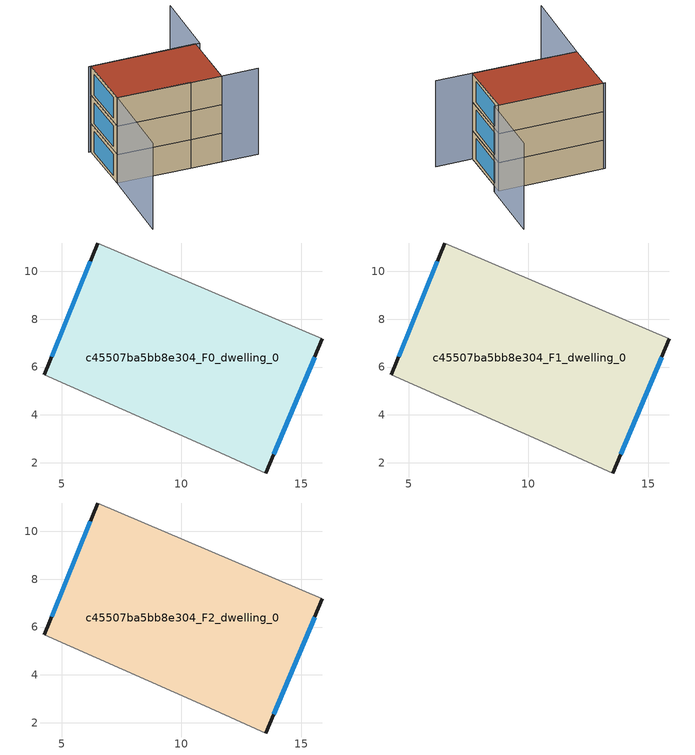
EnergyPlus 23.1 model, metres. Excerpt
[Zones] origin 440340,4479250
c45507ba5bb8e304_F0_dwelling_0
 floor ground (EU_floor_Construction): 15.89,7.18 13.52,1.58 10.79,2.8 4.27,5.67 6.52,11.18 z0
 wall outside (EU_wall_Construction): 6.52,11.18 4.27,5.67 / 13.52,1.58 15.89,7.18 z0:3
 wall adiabatic (EU_wall_Construction): 4.27,5.67 10.79,2.8 13.52,1.58 / 15.89,7.18 6.52,11.18 z0:3
 window (EU_Window_Construction): 6.2,10.41 4.58,6.43 / 13.85,2.35 15.56,6.41 z0.42:2.58
c45507ba5bb8e304_F1_dwelling_0
 floor to c45507ba5bb8e304_F0_dwelling_0 (EU_floor_Construction): 15.89,7.18 13.52,1.58 10.79,2.8 4.27,5.67 6.51,11.18 z3
 wall outside (EU_wall_Construction): 6.52,11.18 4.27,5.67 / 13.52,1.58 15.89,7.18 z3:6
 wall adiabatic (EU_wall_Construction): 4.27,5.67 10.79,2.8 13.52,1.58 / 15.89,7.18 6.52,11.18 z3:6
 window (EU_Window_Construction): 6.2,10.41 4.58,6.43 / 13.85,2.35 15.56,6.41 z3.42:5.58
c45507ba5bb8e304_F2_dwelling_0
 floor to c45507ba5bb8e304_F1_dwelling_0 (EU_floor_Construction): 15.89,7.18 13.52,1.58 10.79,2.8 4.27,5.67 6.51,11.18 z6
 wall outside (EU_wall_Construction): 6.52,11.18 4.27,5.67 / 13.52,1.58 15.89,7.18 z6:9
 wall adiabatic (EU_wall_Construction): 4.27,5.67 10.79,2.8 13.52,1.58 / 15.89,7.18 6.52,11.18 z6:9
 window (EU_Window_Construction): 6.2,10.41 4.58,6.43 / 13.85,2.35 15.56,6.41 z6.42:8.58
 roof outside (EU_roof_Construction): 13.52,1.58 15.89,7.18 6.52,11.18 4.27,5.67 10.79,2.8 z9
shading: 10.79,2.8 16.8,0.19 / 0.86,-2.19 4.27,5.67 / 4.27,5.67 10.81,2.84 / 19,13.43 16.23,7 / 16.23,7 6.34,11.25 z0:9
[Building]
EU S2 Campaign: North Axis=0; Terrain=City; Solar Distribution=FullExterior
[Site:Location]
Madrid: Latitude=40.5; Longitude=-3.5; Time Zone=1; Elevation=609
[SizingPeriod:WeatherFileDays]
AnnualSizingPeriod: Begin Month=1; Begin Day of Month=1; End Month=12; End Day of Month=31; Day of Week for Start Day=Monday; Use Weather File Daylight Saving Period=No; Use Weather File Rain and Snow Indicators=No
[MATERIAL]
EU_InternalMass_Material: Roughness=MediumRough; Thickness=0.1; Conductivity=1; Density=1800; Specific Heat=900; Thermal Absorptance=0.9; Solar Absorptance=0.7; Visible Absorptance=0.7
[MATERIAL:NOMASS] Roughness=MediumRough; Thermal Absorptance=0.9; Solar Absorptance=0.7; Visible Absorptance=0.7
Name | Thermal Resistance
EU_wall_NoMass | 1.60022
EU_roof_NoMass | 1.57597
EU_floor_NoMass | 0.470652
[WINDOWMATERIAL:SIMPLEGLAZINGSYSTEM]
EU_Window_SimpleGlazing: UFactor=3.28802; Solar Heat Gain Coefficient=0.85; Visible Transmittance=0.85
[CONSTRUCTION]
EU_wall_Construction: EU_wall_NoMass
EU_roof_Construction: EU_roof_NoMass
EU_floor_Construction: EU_floor_NoMass
EU_Window_Construction: EU_Window_SimpleGlazing
EU_InternalMass_Construction: EU_InternalMass_Material
[ZONE] Type=1; Multiplier=1; Ceiling Height=autocalculate; Volume=183.125; Floor Area=autocalculate; Part of Total Floor Area=Yes
c45507ba5bb8e304_F0_dwelling_0; c45507ba5bb8e304_F1_dwelling_0; c45507ba5bb8e304_F2_dwelling_0
[INTERNALMASS] Construction=EU_InternalMass_Construction; Surface Area=61.0418
Name | Zone or ZoneList
c45507ba5bb8e304_F0_dwelling_0_EU_InternalMass | c45507ba5bb8e304_F0_dwelling_0
c45507ba5bb8e304_F1_dwelling_0_EU_InternalMass | c45507ba5bb8e304_F1_dwelling_0
c45507ba5bb8e304_F2_dwelling_0_EU_InternalMass | c45507ba5bb8e304_F2_dwelling_0
[OTHEREQUIPMENT] Fuel Type=Electricity; Design Level Calculation Method=Watts/Area; Power per Zone Floor Area=1; Fraction Latent=0; Fraction Radiant=0; Fraction Lost=0; Carbon Dioxide Generation Rate=0; EndUse Subcategory=EU_Step8_InternalGains
Name | Zone or ZoneList or Space or SpaceList | Schedule
EU_Step8_InternalGain_c45507ba5bb8e304_F0_dwelling_0_f000 | c45507ba5bb8e304_F0_dwelling_0 | EU_Step8_GainSchedule_c45507ba5bb8e304_F0_dwelling_0_f000
EU_Step8_InternalGain_c45507ba5bb8e304_F1_dwelling_0_f000 | c45507ba5bb8e304_F1_dwelling_0 | EU_Step8_GainSchedule_c45507ba5bb8e304_F1_dwelling_0_f000
EU_Step8_InternalGain_c45507ba5bb8e304_F2_dwelling_0_f000 | c45507ba5bb8e304_F2_dwelling_0 | EU_Step8_GainSchedule_c45507ba5bb8e304_F2_dwelling_0_f000
[ZONEVENTILATION:DESIGNFLOWRATE] Schedule=EU_AlwaysOn; Design Flow Rate Calculation Method=AirChanges/Hour; Air Changes per Hour=0.480704; Ventilation Type=Natural; Fan Pressure Rise=0; Fan Total Efficiency=1; Constant Term Coefficient=1; Temperature Term Coefficient=0; Velocity Term Coefficient=0; Velocity Squared Term Coefficient=0; Minimum Indoor Temperature=-100; Maximum Indoor Temperature=100; Delta Temperature=-100; Minimum Outdoor Temperature=-100; Maximum Outdoor Temperature=100; Maximum Wind Speed=40
Name | Zone or ZoneList or Space or SpaceList
EU_ConstantAir_c45507ba5bb8e304_F0_dwelling_0 | c45507ba5bb8e304_F0_dwelling_0
EU_ConstantAir_c45507ba5bb8e304_F1_dwelling_0 | c45507ba5bb8e304_F1_dwelling_0
EU_ConstantAir_c45507ba5bb8e304_F2_dwelling_0 | c45507ba5bb8e304_F2_dwelling_0
[HVACTEMPLATE:THERMOSTAT] Constant Heating Setpoint=20; Constant Cooling Setpoint=50
EU_HeatOnly_c45507ba5bb8e304_F0_dwelling_0; EU_HeatOnly_c45507ba5bb8e304_F1_dwelling_0; EU_HeatOnly_c45507ba5bb8e304_F2_dwelling_0
[HVACTEMPLATE:ZONE:IDEALLOADSAIRSYSTEM] System Availability Schedule=EU_AlwaysOn; Maximum Heating Supply Air Temperature=50; Minimum Cooling Supply Air Temperature=13; Maximum Heating Supply Air Humidity Ratio=0.0156; Minimum Cooling Supply Air Humidity Ratio=0.0077; Heating Limit=NoLimit; Cooling Limit=NoLimit; Heating Availability Schedule=EU_AlwaysOn; Cooling Availability Schedule=EU_CoolingOff; Dehumidification Control Type=ConstantSensibleHeatRatio; Cooling Sensible Heat Ratio=0.7; Dehumidification Setpoint=60; Humidification Control Type=None; Humidification Setpoint=30; Outdoor Air Method=None; Outdoor Air Flow Rate per Person=0.00944; Outdoor Air Flow Rate per Zone Floor Area=0; Outdoor Air Flow Rate per Zone=0; Demand Controlled Ventilation Type=None; Outdoor Air Economizer Type=NoEconomizer; Heat Recovery Type=None; Sensible Heat Recovery Effectiveness=0.7; Latent Heat Recovery Effectiveness=0.65
Name | Template Thermostat
c45507ba5bb8e304_F0_dwelling_0 | EU_HeatOnly_c45507ba5bb8e304_F0_dwelling_0
c45507ba5bb8e304_F1_dwelling_0 | EU_HeatOnly_c45507ba5bb8e304_F1_dwelling_0
c45507ba5bb8e304_F2_dwelling_0 | EU_HeatOnly_c45507ba5bb8e304_F2_dwelling_0
[SIZING:ZONE] Zone Cooling Design Supply Air Temperature Input Method=SupplyAirTemperature; Zone Cooling Design Supply Air Temperature=13; Zone Heating Design Supply Air Temperature Input Method=SupplyAirTemperature; Zone Heating Design Supply Air Temperature=50; Zone Cooling Design Supply Air Humidity Ratio=0.008; Zone Heating Design Supply Air Humidity Ratio=0.008; Cooling Design Air Flow Method=DesignDay; Cooling Design Air Flow Rate=0; Cooling Minimum Air Flow per Zone Floor Area=0.000762; Cooling Minimum Air Flow=0; Cooling Minimum Air Flow Fraction=0.2; Heating Design Air Flow Method=DesignDay; Heating Design Air Flow Rate=0; Heating Maximum Air Flow per Zone Floor Area=0.002032; Heating Maximum Air Flow=0.141576; Heating Maximum Air Flow Fraction=0.3; Account for Dedicated Outdoor Air System=No; Dedicated Outdoor Air System Control Strategy=NeutralSupplyAir; Dedicated Outdoor Air Low Setpoint Temperature for Design=autosize; Dedicated Outdoor Air High Setpoint Temperature for Design=autosize; Zone Load Sizing Method=Sensible Load Only No Latent Load; Zone Latent Cooling Design Supply Air Humidity Ratio Input Method=HumidityRatioDifference; Zone Cooling Design Supply Air Humidity Ratio Difference=0.005; Zone Latent Heating Design Supply Air Humidity Ratio Input Method=HumidityRatioDifference; Zone Humidification Design Supply Air Humidity Ratio Difference=0.005
c45507ba5bb8e304_F0_dwelling_0; c45507ba5bb8e304_F1_dwelling_0; c45507ba5bb8e304_F2_dwelling_0
[SCHEDULE:CONSTANT]
Name | Hourly Value
EU_AlwaysOn | 1
EU_CoolingOff | 0
[SCHEDULE:FILE] Column Number=1; Rows to Skip at Top=0; Number of Hours of Data=8760; Column Separator=Comma; Interpolate to Timestep=No; Minutes per Item=60; Adjust Schedule for Daylight Savings=Yes
Name | File
EU_Step8_GainSchedule_c45507ba5bb8e304_F0_dwelling_0_f000 | ../../schedules/c45507ba5bb8e304/c45507ba5bb8e304_F0_dwelling_0_f000_gain.csv
EU_Step8_GainSchedule_c45507ba5bb8e304_F1_dwelling_0_f000 | ../../schedules/c45507ba5bb8e304/c45507ba5bb8e304_F1_dwelling_0_f000_gain.csv
EU_Step8_GainSchedule_c45507ba5bb8e304_F2_dwelling_0_f000 | ../../schedules/c45507ba5bb8e304/c45507ba5bb8e304_F2_dwelling_0_f000_gain.csv
